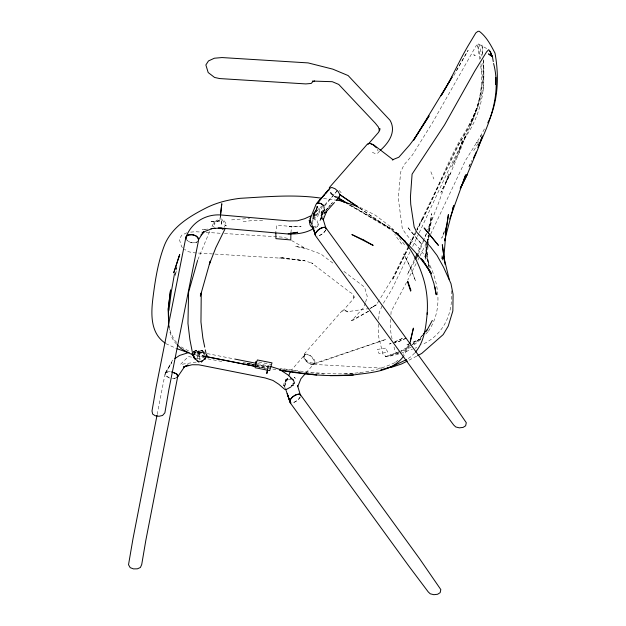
<?xml version="1.0" encoding="UTF-8"?>
<svg xmlns="http://www.w3.org/2000/svg" width="626" height="626" viewBox="0 0 626 626"><rect width="100%" height="100%" fill="white"/><g stroke="black" fill="none" stroke-linecap="round" stroke-linejoin="round"><path stroke-width="0.47" stroke-dasharray="3.13 2.35" d="M285.018 388.057C284.141 385.037 284.9 381.023 287.78 379.2L290.918 379.583M283.648 385.788L283.891 383.871L285.722 379.755L288.625 377.932L288.398 379.027L285.636 381.351L284.673 387.291M321.662 218.67L321.819 212.191L323.54 206.314M205.375 355.912L203.74 353.917L201.04 353.142L201.063 352.266L200.907 353.142M390.718 319.401L390.248 329.088L392.212 339.761M390.953 314.557L391.094 311.654L407.346 280.839M201.486 352.454L193.81 352.25L201.486 352.454L206.236 353.4M451.62 290.761C452.981 314.033 443.615 334.8 421.846 344.746M428.207 244.664L428.779 236.072M429.1 231.299L431.658 213.591L428.998 231.299M378.339 324.245L378.268 335.192L382.948 354.073L385.898 356.366C395.123 356.116 403.825 352.172 412.456 349.191M378.691 319.44L379.184 312.726L382.353 305.261M428.051 246.581L427.143 256.206L425.563 243.631M290.91 232.833L291.567 226.487L276.715 225.188L275.816 232.035M427.441 244.077L425.57 259.915L427.511 243.702M427.668 242.176L428.466 235.384M428.927 231.51L429.616 225.689L428.763 231.487M442.872 256.3L442.324 260.956L442.895 256.183M427.628 242.747L428.544 235.118M322.421 205.821C319.98 210.696 323.673 217.214 319.792 221.135L322.085 213.388L324.816 208.998L319.792 221.135M220.446 215.516L219.898 219.288L220.462 215.547M427.057 243.076L424.929 257.56L427.088 243.498M427.198 242.105L428.192 235.345M442.105 255.705L441.674 258.601L442.105 255.791M176.681 267.044L175.311 276.082L176.853 267.717M427.229 242.559L428.466 235.963M199.303 360.114L199.553 358.573L196.767 358.072M157.165 414.537L164.982 374.34L165.992 372.486L169.075 371.625L170.663 371.805M429.413 231.244L432.261 217.089L427.644 229.852M196.861 359.222L198.387 352.485L200.273 359.676M314.025 212.629L312.922 216.173L314.025 212.629L317.914 206.463L313.18 215.454L312.687 223.678L313.11 215.375L317.703 206.635M193.426 352.344L194.749 351.303L193.426 352.328C194.021 349.746 194.396 353.455 193.888 351.483L197.824 350.09M325.019 211.173L323.791 214.984L321.819 212.191L324.573 207.582L324.025 206.721M365.349 302.976L363.8 307.389L352.25 320.003M365.654 302.092L367.235 296.309L364.52 287.115L342.618 270.424M426.329 233.498L424.326 238.905M197.863 259.688L209.992 230.65M444.421 230.947L441.76 238.177L444.35 232.105M322.007 219.053L324.683 212.05M418.528 253.898L423.982 239.789M224.374 227.316L225.055 225.595L226.299 225.869L226.041 223.858L224.147 220.501L221.26 218.936L218.177 219.256L213.959 222.402L211.596 227.152M287.678 378.354L284.673 385.812L284.924 387.181M426.486 233.67L417.659 252.755M427.965 230.196L438.568 203.027L448.889 173.832L445.055 184.474L450.407 173.512L460.979 148.362L465.807 134.981L451.8 166.493L459.046 152.642L461.002 146.03L459.437 149.99C471.855 122.915 486.84 94.51 480.917 63.696M408.919 344.104L403.379 354.551M409.146 345.262L404.06 355.466M172.69 360.075L165.068 373.573L171.782 362.564L165.068 373.573L165.835 375.929L170.405 378.057M468.952 166.641L471.754 160.412M285.19 380.952L285.683 379.81L288.625 377.932M418.763 233.647L412.166 247.513M419.17 232.778C434.405 200.852 448.451 168.237 465.486 137.235C480.572 115.207 486.895 87.319 482.474 60.941M414.389 259.696L407.448 274.438L414.921 260.76M426.963 241.933L430.242 235.063M430.649 234.21L465.314 160.726L481.347 135.036M410.038 244.531L415.437 233.435L409.185 246.339M194.13 354.011L195.038 353.095L193.77 353.62L195.038 353.095L194.256 354.535L195.594 352.493L199.35 351.953L203.865 353.181L203.466 352.43L204.843 354.222M325.755 229.844C324.331 233.279 320.653 235.353 317.171 236.143M300.277 396.704C298.852 400.139 295.175 402.205 291.693 402.995M410.014 251.871L391.759 289.509L382.705 304.432M409.537 244.156L416.36 230.384M416.783 229.523L456.925 147.353L467.559 128.956L477.364 107.453L470.024 125.239C479.023 106.248 484.109 84.964 480.361 63.993M408.246 246.754L392.643 278.014L379.497 299.791M408.794 247.09L392.33 280.088L408.755 247.2M416.094 263.593L407.792 280.002M417.839 260.126L419.584 256.66M420.015 255.791L426.549 242.786M202.527 352.626L203.012 351.663L200.899 352.18L201.525 351.123L198.904 351.961L198.645 350.983L198.364 351.906L197.323 350.92L195.179 352.814M324.816 208.998L321.13 216.064L319.08 210.954L317.679 217.003L314.283 213.278L321.584 206.314M469.007 166.665L470.361 164.067M480.361 136.523L485.353 127.172M193.864 351.46L197.933 350.059L194.96 350.857L193.434 352.258L194.749 351.303L193.637 351.89M428.317 331.295C444.03 308.767 438.81 278.609 425.038 256.503C419.044 245.658 407.596 239.022 402.213 227.927L398.699 201.384L398.637 194.303L400.679 171.97L404.02 164.834L412.252 155.248L432.386 122.868L476.214 45.643L478.225 43.836L487.889 49.227M453.78 75.605L468.146 50.252L456.033 71.161M473.749 150.663L479.156 141.789L476.143 142.814L479.148 141.797M378.988 300.597L376.453 304.627L370.248 308.399L376.304 304.87L369.567 308.806M314.495 228.091L317.21 226.706C320.708 223.294 314.729 219.538 312.264 217.676M213.599 222.786L214.843 223.279L213.912 225.798C212.237 224.977 212.331 226.628 213.975 226.33M317.21 226.706L318.477 224.773L317.327 224.585L315.551 226.307L312.679 226.635M304.972 354.496L303.954 355.92C304.361 360.028 308.375 362.094 311.928 363.064C319.776 363.495 310.105 353.815 306.701 354.105L304.972 354.496L291.309 370.279M325.708 230.305L323.423 233.068L320.074 235.306L317.718 235.939M300.23 397.158L297.953 399.928L294.596 402.158L292.248 402.792M324.62 205.993L336.616 191.454M422.597 334.965L417.698 340.708L410.867 345.802M325.888 210.195L327.672 208.137M328.267 207.449L330.653 204.702M331.248 204.021L332.437 202.644L331.201 204.068M325.637 210.461L330.583 204.78M306.059 372.83L314.972 362.61M324.784 204.89L337.813 189.999M414.725 352.939L411.149 356.562L407.346 359.042M379.653 151.023L377.728 153.12L375.537 153.691L372.337 152.361M422.707 335.262L417.698 340.708L412.291 344.425M420.813 339.464L411.971 346.491M425.813 334.018L427.691 331.976M198.528 240.423L196.462 242.332L192.777 242.865L188.888 241.816L186.939 240.141M395.562 362.251L399.709 358.721M411.517 344.957L400.804 351.022M165.178 373.331L167.721 371.805L170.452 371.742M368.424 311.357L352.735 320.442L350.325 321.068L369.246 310.879M394.771 362.689C359.222 379.622 317.625 373.667 279.963 368.331M416.697 356.139L408.222 360.615M400.89 351.311L409.349 346.937M411.212 347.054L400.037 352.493M415.077 348.244L416.767 347.367M194.913 354.527L195.946 354.011M197.221 353.369L198.99 353.142M406.243 338.126L399.278 341.342L392.392 343.228M421.001 338.721L411.548 342.993M406.11 338.173L399.278 341.342L394.615 342.586M420.969 338.674L411.485 342.907M186.978 232.755L181.908 235.079L179.279 239.109L181.595 246.707L183.739 248.6M394.732 341.866L403.363 338.024L394.803 341.96M410.609 343.267L406.235 345.082L410.664 343.345M197.206 241.941L195.445 242.661L191.079 242.606L187.683 241.073L186.274 238.975M398.183 352.375L385.209 356.797L399.959 351.452M399.138 352.845L388.41 356.429M193.849 351.491L197.542 350.067M204.757 352.297L203.121 352.79L203.012 351.663M176.853 377.65L173.77 378.511L172.181 378.331M389.959 343.838L390.671 343.705M196.243 362.078L180.382 364.488L188.403 356.562L192.119 357.227M369.285 308.54L348.025 311.615L344.503 310.16L342.093 310.778L303.829 354.512L303.454 356.984L305.245 360.357L308.54 363.338L312.061 364.801L386.14 339.3L311.795 364.301L308.595 362.978L305.605 360.263L303.97 357.196L304.314 354.95L306.497 354.386L309.76 355.349L312.695 358.424L314.33 361.492L313.986 363.737L311.795 364.301L381.821 368.119M358.581 373.206L360.459 372.979M207.762 229.069L202.237 229.711L207.089 229.155M243.115 221.604L250.165 220.798L264.485 220.352M231.62 219.875L249.625 218.349M190.68 232.129L195.437 231.722L202.206 232.144M344.597 374.012L353.917 373.511M172.393 378.394L175.124 378.331M199.397 353.142L201.04 353.142M206.071 232.379L220.579 233.279M224.452 233.521L281.512 237.066L288.789 238.639M310.277 372.994L324.065 374.066M323.532 198.489L336.123 200.156M250.877 364.395L252.802 364.653M204.17 351.452L199.287 350.239L203.137 350.834M243.099 362.673L254.586 364.222M286.52 369.716L291.286 370.396M292.24 370.529L297.006 371.218M297.96 371.351L299.862 371.625M304.627 372.306L307.483 372.72M256.519 366.539L276.982 369.723M269.18 367.071L254.719 364.833M281.723 368.996L284.619 369.442M247.027 363.62L253.757 364.684M247.051 363.612L255.69 364.981M255.478 364.363L269.884 366.695M221.76 361.437L206.322 358.596M258.655 361.961L270.518 364.309L270.549 364.903M207.183 353.588L233.788 358.855M257.536 363.565L269.72 366.187M256.597 365.177L269.376 367.705M204.984 356.358L201.189 355.599L204.976 356.413M256.284 366.523L266.739 368.589M256.277 366.578L258.178 366.953M259.133 367.141L266.731 368.644M204.522 357.164L194.553 354.754M205.226 356.35L194.154 353.26M205.438 358.385L194.733 355.216M398.261 353.76L395.155 351.522L394.02 346.992M202.104 350.615L201.423 350.419L202.495 350.771M337.273 197.425L334.018 196.454L330.731 193.473L329.378 190.946M337.946 197.127C333.948 196.251 330.176 193.207 329.433 189.06M195.054 352.9L194.858 351.679L195.054 352.9L193.911 352.454L194.443 353.612M347.97 311.983L344.762 310.652L342.571 311.224L353.158 299.126L354.418 295.519L354.073 297.757L352.97 294.001L349.637 292.045L311.498 262.873L312.953 263.429L304.909 260.878L282.475 257.81L279.204 258.068L193.129 252.732L187.98 251.613L184.459 249.226M226.299 225.869L225.055 225.329L225.665 225.117L225.047 225.047L223.239 221.033L221.088 219.945L218.443 220.375L215.023 223.13L213.959 222.402M165.765 343.635L176.164 348.346M169.795 378.065L166.438 376.469L164.982 374.34M359.989 207.355L375.42 215.234L390.374 226.612L393.785 230.047M181.078 346.921L189.639 351.491M336.545 197.886L334.018 196.454L331.084 193.379L329.448 190.312M349.159 205.023L393.738 230.227M351.601 205.727L393.731 230.165M196.681 358.44L197.785 359.081M349.848 204.984L391.743 230.188M359.887 208.176L392.017 229.875M291.638 240.572L305.707 248.491L295.136 246.3L305.472 248.334L320.903 254.023L334.088 263.984M359.762 208.255L391.68 230.078M313.18 217.081L317.664 221.283M341.209 192.777L338.408 189.647M176.712 344.245C171.931 339.848 169.842 333.079 168.793 326.85M176.735 342.461L174.247 339.91L170.421 332.038L169.169 325.778M413.598 234.437L407.37 226.925L421.658 244.328L413.684 234.656M316.967 207.574L317.225 207.918L316.631 206.142M399.404 237.739L404.373 244.469L401.462 243.913L394.795 234.507M478.225 43.836L479.485 45.557L481.973 56.144M377.251 149.348L378.073 150.874M430.86 171.782L433.888 179.005M430.031 267.951L426.924 255.455L428.966 267.959L425.696 244.57M193.997 353.502L194.256 354.535M479.774 59.243L477.513 44.595L479.915 54.118L480.416 58.907M482.779 54.908L481.95 44.477L482.834 54.063M483.155 59.642C485.76 87.202 476.824 114.902 461.417 137.603C446.322 164.247 436.064 193.246 422.01 220.415L459.39 143.385L470.775 124.785L478.28 106.021L483.616 88.289L483.906 69.157L483.241 59.72M314.283 213.278L314.15 217.535L314.283 213.278M314.62 212.973L314.495 217.073L317.327 213.396L314.62 212.973M267.991 365.647L267.685 368.777L267.991 365.647M221.581 220.853L221.064 225.407L221.581 220.884L209.913 221.581L221.581 220.884M289.189 226.776L301.051 226.463L289.189 226.776M199.35 353.213L199.021 356.053L199.162 351.953L199.35 353.213M462.403 140.748L459.21 149.911L462.395 140.756M317.531 206.314L313.086 215.954L315.034 217.942L319.996 209.757L318.712 208.168L313.086 215.954L317.859 207.05L317.531 206.314M422.487 218.92L417.096 230.016L422.487 218.92M475.424 55.471L473.725 54.83L475.424 55.471M446.479 181.266L440.876 192.417L450.407 173.512L446.479 181.266M324.777 208.912L321.13 216.064L324.777 208.912M198.567 350.771L197.151 352.274L198.567 350.771M391.234 343.322L389.489 344.042L391.258 343.345M385.546 348.134L377.251 349.449L379.059 353.534L387.917 352.258L385.546 348.134M284.705 385.154L283.664 385.287L284.697 385.225M282.475 257.81L279.204 258.068L304.674 260.729L282.475 257.81M295.331 378.221L294.134 377.361L295.331 378.221M285.636 381.351L285.206 380.921L285.62 381.414M404.247 254.79L403.692 253.89L410.523 267.67L415.609 281.121L410.523 267.67L404.247 254.79"/><path stroke-width="0.94" d="M427.104 314.283C428.035 302.366 426.932 290.323 423.505 278.86C418.371 262.02 410.116 245.674 397.197 233.482M493.578 63.492C501.324 92.844 490.659 121.389 477.834 147.486M495.479 84.541L495.862 77.405M427.276 312.546C425.907 326.232 424.655 341.42 415.343 352.258M444.765 240.306L444.992 238.365M445.446 234.484L448.404 214.624L445.407 235.204M444.718 240.924L444.953 239.015M168.895 310.465L171.242 292.178L174.49 273.805M220.446 215.516L221.792 203.724L220.462 215.547M445.368 233.49L446.361 226.729L443.897 257.247L442.316 244.672L445.063 264.321M267.552 369.59L266.825 373.542L267.505 369.778M156.977 415.492L132.947 538.963L128.518 564.746L130.216 567.665L133.487 568.893L137.368 568.831L140.388 567.5L141.719 564.535L145.819 540.418L177.854 375.796L176.407 373.667L171.461 371.891M185.953 237.027L156.203 386.68L152.001 410.969L152.634 414.06L155.193 415.734L158.988 416.274L162.564 415.468L164.888 412.8L168.777 390.068L198.528 240.423L198.199 237.864L195.586 235.634L191.705 234.586L188.019 235.118L185.953 237.027L186.172 238.733M255.917 361.413L255.095 367.72L269.704 370.615L271.997 362.861L257.388 359.973L255.69 364.997M409.897 343.572L413.418 328.118L410.359 340.802M445.454 237.207L453.748 205.625L452.418 209.24M206.799 356.413L206.995 355.701M197.581 260.463L188.582 292.24L187.964 323.446L189.858 339.417L192.8 354.488L193.958 357.915L195.101 359.097C187.315 344.66 196.251 363.839 199.897 361.64L202.996 360.599L205.203 357.986M476.284 152.032L473.53 158.01M449.734 219.037L465.642 174.873L461.8 185.515L467.16 174.552L477.732 149.403L482.552 136.014L480.338 141.116M204.945 359.637L206.463 355.795M310.152 218.951L316.028 204.366L328.212 190.453M288.758 375.678L290.55 371.218M489.759 118.721C498.39 97.961 498.969 75.003 495.002 53.108C490.878 45.189 486.472 36.723 479.297 31.3L478.021 31.308L475.862 32.857L468.53 45.072C458.702 61.614 451.268 79.447 441.04 95.778L452.168 76.935L413.692 140.154L429.1 115.896L413.833 139.371L409.662 144.942L398.848 157.22L392.306 159.865L393.167 159.794L373.503 144.731L369.982 143.276L367.572 143.902L329.307 187.628M329.433 189.06L329.792 188.191L316.866 203.489L324.401 194.835M310.684 217.105L310.175 218.302L310.3 222.582L309.213 220.211L310.034 224.883L311.521 227.074L311.631 226.557L312.679 226.635M478.491 145.373L479.594 142.822M414.803 258.828L417.252 253.624M192.8 354.488L192.518 354.144L192.534 355.036L192.769 353.893L192.503 355.365L192.464 354.825L193.231 355.396M185.805 238.279L185.781 237.95C190.734 222.809 205.774 213.552 221.604 215.031L289.22 220.955L297.514 220.775L304.572 218.748L310.746 215.9M315.113 234.288L312.687 226.792L315.629 235.212L315.113 234.288C316.6 230.305 320.919 227.16 325.168 227.308L325.63 228.13M290.887 402.917L289.635 401.141C291.129 397.158 295.441 394.02 299.69 394.161L300.151 394.983M487.779 122.837L489.438 119.519M408.246 246.754L409.114 245.016M176.853 377.65L177.854 375.796M415.852 259.054L418.184 254.782M426.455 331.177L432.323 320.434M201.423 362.149L202.456 360.686M325.943 212.042L326.702 211.095L323.173 219.851L322.922 218.482L326.154 229.053M403.7 356.006C392.479 371.891 370.897 372.478 353.393 374.958C328.775 376.946 304.079 374.481 279.838 370.177M423.207 334.245L426.877 329.933M325.661 193.395L328.173 190.507M305.425 373.558L300.973 378.667L297.694 386.704L297.444 385.334L300.386 395.006M368.057 144.34L378.636 132.243L379.904 128.635L379.559 130.881L378.448 127.125L375.404 123.291L338.744 84.424L332.273 81.693L312.335 81.075M202.581 232.731L203.779 231.37L198.7 239.5L196.799 236.378L193.403 234.844L189.036 234.789L187.276 235.509M325.551 212.535L334.456 202.519M336.358 200.375L339.542 196.799M380.295 150.318C388.809 142.877 396.634 131.491 389.998 120.239L348.15 75.574L332.829 69.15L308.109 62.905L222.027 57.561L214.413 58.21L208.497 60.918L205.868 64.947L208.184 72.546L214.577 77.452L219.718 78.571L305.793 83.915L311.185 83.454L312.624 81.865L314.675 80.934M200.954 234.961L205.038 231.377L212.37 228.529L215.141 228.224M290.957 386.938L286.763 389.215L284.885 389.489L278.836 384.278L272.928 380.436L265.252 377.971L198.747 364.794L192.096 364.731L183.418 367.047L188.043 365.013L184.49 366.797L177.667 376.805L177.009 374.207L172.44 372.071M174.889 358.596L179.513 355.474L189.107 352.415M406.587 359.535L392.166 366.539L380.866 369.88M417.55 355.678L421.791 353.393L443.192 334.597L448.247 326.099L452.856 310.919L453.091 294.361L450.97 283.633L443.552 267.177L437.034 255.447L430.547 246.902L416.806 232.277L414.162 227.011L410.726 204.217L410.429 196.916L412.088 174.145L444.546 124.918L474.743 71.106L486.582 51.888L488.695 49.681L490.103 51.402L492.505 56.997L493.272 61.63M313.689 228.513C306.012 233.06 296.959 234.398 288.148 233.866M293.117 383.769L294.204 383.222L293.211 383.558M407.377 361.038L401.454 364.003L392.353 367.024L387.4 367.924M292.185 385.428L293.453 384.943L291.708 385.561M222.238 229.241L225.305 228.349L215.806 247.708L209.342 264.344L210.242 261.167L200.351 296.121L201.251 292.945L200.954 321.991L202.863 338.071L204.741 347.172M329.792 188.066L331.983 187.503L335.184 188.825L338.173 191.54L339.808 194.608L358.964 207.707M338.009 197.229L339.464 196.854L339.808 194.608L356.679 206.001M289.102 233.709L297.702 232.277L288.101 233.983L220.485 228.06L212.37 228.529M210.978 228.717L214.867 228.271M330.317 375.639L353.393 374.958M218.231 227.958L221.87 228.161M321.592 198.231C294.627 194.123 267.279 196.783 240.22 198.309C228.114 199.788 216.126 202.691 205.273 208.372C189.029 216.682 172.064 227.058 164.708 244.625C158.151 261.355 155.334 279.18 153.08 296.927C150.991 312.906 149.935 332.86 165.107 343.04M336.123 200.156L340.004 200.664L357.266 206.228L355.388 205.704M279.822 370.107L316.756 375.052M234.734 359.042L255.635 363.19M205.938 356.546L255.338 366.335M205.931 356.601L255.33 366.39M270.589 366.468L279.251 369.238L287.921 374.872L293.524 380.272L294.369 382.854M192.933 354.613L190.241 353.706L181.172 348.635L177.346 344.871M177.033 348.737L188.395 352.704M371.046 144.105L372.65 144.762M193.387 356.695L194.686 357.368M337.383 198.364L344.957 202.644M338.118 197.91L344.863 201.822M338.11 197.926L348.173 203.974M395.929 232.708L398.449 234.218L396.039 232.59M392.479 230.626C407.862 242.418 420.883 257.732 431.596 273.867L425.031 263.562M290.456 378.01L293.524 380.272M206.971 354.981L206.799 355.537L206.267 355.059M373.448 145.099L376.437 147.814M404.193 240.259L405.554 241.526M422.37 259.829L424.021 261.981M421.282 258.507L424.052 262.169M192.761 355.044L193.246 355.732L192.738 355.02M424.545 262.99L430.43 272.826L429.428 270.111L433.951 283.641L436.244 294.752L435.007 287.06M197.894 360.811L198.434 362.008M310.402 220.321L315.629 235.212M285.542 388.934L290.151 402.064L287.209 393.644L289.635 401.141M206.244 354.449L206.447 355.13M291.552 385.671L291.724 386.328M449.218 279.392L443.67 256.496L444.46 261.308M205.305 349.903L206.056 353.541M168.793 326.85L168.144 309.51L170.554 289.908L168.331 308.595L168.723 318.18M275.831 232.982L275.933 238.647L290.785 239.946L290.91 232.833M410.805 290.096L410.648 291.137L407.557 281.911L407.792 281.238L410.805 290.096M290.073 399.889L289.728 402.135L408.747 565.967L428.239 591.914L430.25 593.8L433.834 594.7L437.621 594.262L440.164 592.65L440.821 589.575L419.592 558.736L300.574 394.912L298.845 394.044L295.707 394.889L292.358 397.119L290.073 399.889M315.551 233.036L315.207 235.282L434.225 399.114L453.717 425.054L455.728 426.948L459.312 427.848L463.099 427.401L465.642 425.797L466.3 422.722L445.07 391.884L326.052 228.052L324.323 227.191L321.185 228.036L317.836 230.266L315.551 233.036M178.77 257.169L173.746 272.819L179.725 254.594L178.77 257.169M463.232 182.307L460.212 188.309L467.16 174.552L463.232 182.307M320.692 203.427L318.071 202.957L321.295 203.732L324.104 205.938L320.692 203.427M363.706 240.024L351.859 234.547L373.174 245.392L363.706 240.024M492.177 56.504L488.53 53.875L492.169 56.528L490.103 51.402L492.169 56.528M430.344 235.478L424.123 227.966L438.411 245.361L430.344 235.478"/></g></svg>
